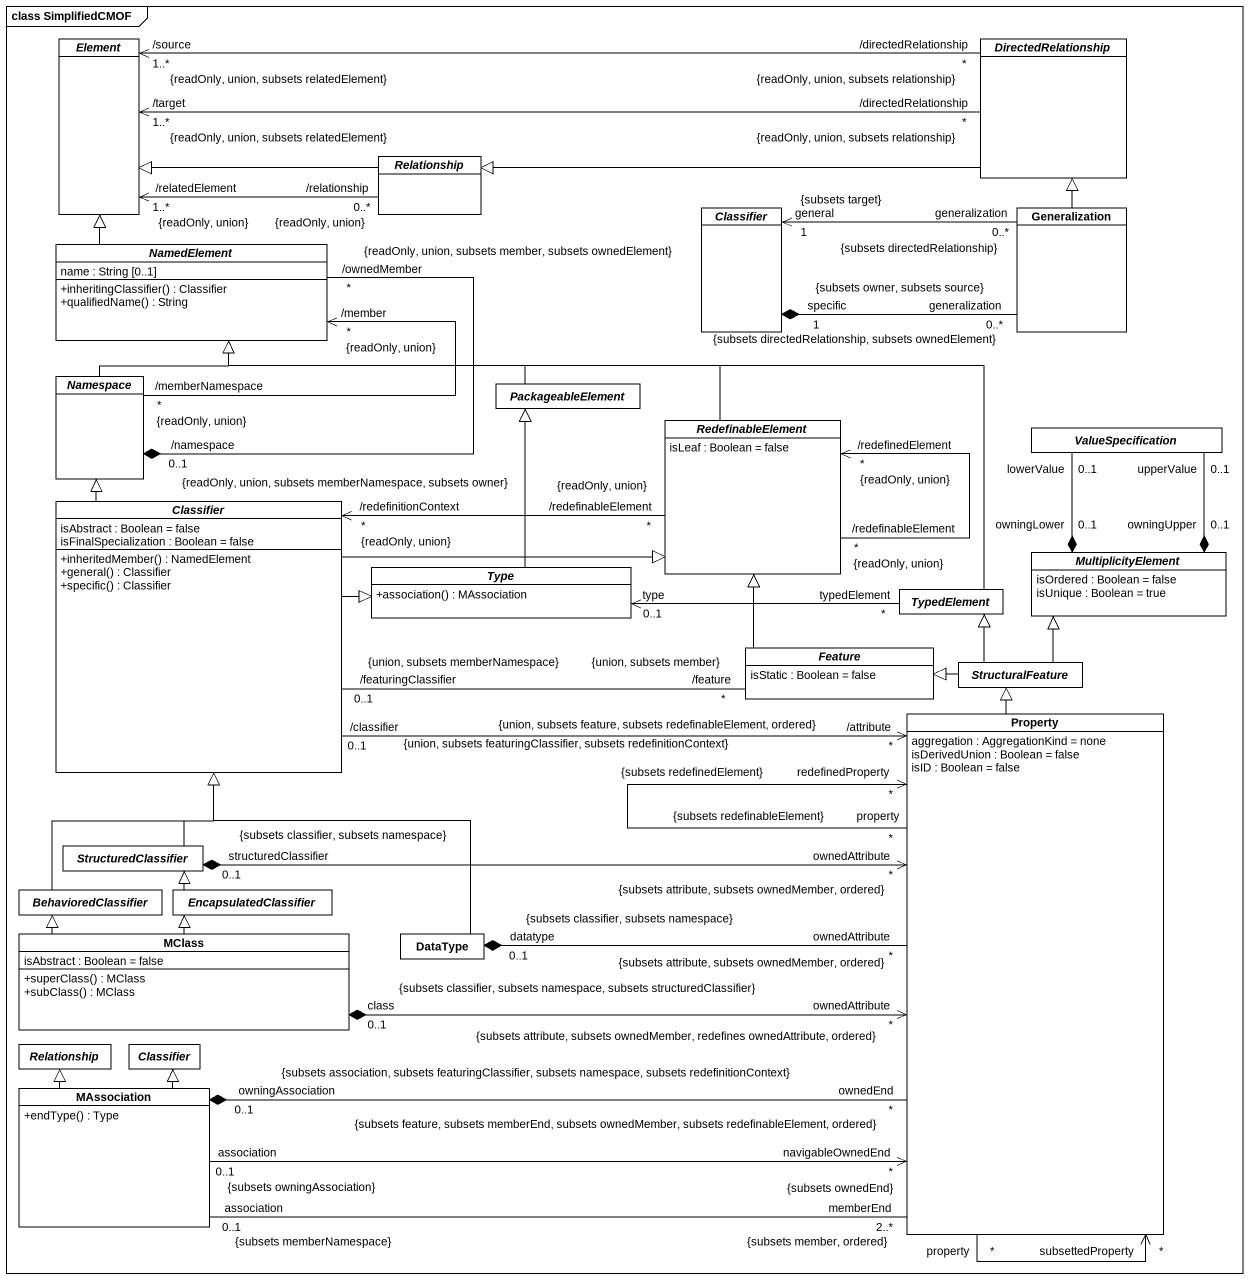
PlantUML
@startuml
mainframe class SimplifiedCMOF
hide circle
hide empty members
skinparam classAttributeIconSize 0
abstract class Element #FFFFFF
abstract class DirectedRelationship #FFFFFF
abstract class Relationship #FFFFFF
abstract class Classifier #FFFFFF
class Generalization #FFFFFF
abstract class NamedElement #FFFFFF {
  name : String [0..1]
  +inheritingClassifier() : Classifier
  +qualifiedName() : String
}
abstract class "Namespace" as Namespace_ #FFFFFF
abstract class PackageableElement #FFFFFF
abstract class RedefinableElement #FFFFFF {
  isLeaf : Boolean = false
}
abstract class ValueSpecification #FFFFFF
abstract class "Classifier" as Classifier_2 #FFFFFF {
  isAbstract : Boolean = false
  isFinalSpecialization : Boolean = false
  +inheritedMember() : NamedElement
  +general() : Classifier
  +specific() : Classifier
}
abstract class Type #FFFFFF {
  +association() : MAssociation
}
abstract class MultiplicityElement #FFFFFF {
  isOrdered : Boolean = false
  isUnique : Boolean = true
}
abstract class TypedElement #FFFFFF
abstract class Feature #FFFFFF {
  isStatic : Boolean = false
}
abstract class StructuralFeature #FFFFFF
class Property #FFFFFF {
  aggregation : AggregationKind = none
  isDerivedUnion : Boolean = false
  isID : Boolean = false
}
abstract class StructuredClassifier #FFFFFF
abstract class BehavioredClassifier #FFFFFF
abstract class EncapsulatedClassifier #FFFFFF
class MClass #FFFFFF {
  isAbstract : Boolean = false
  +superClass() : MClass
  +subClass() : MClass
}
class DataType #FFFFFF
abstract class "Relationship" as Relationship_2 #FFFFFF
abstract class "Classifier" as Classifier_3 #FFFFFF
class MAssociation #FFFFFF {
  +endType() : Type
}
DirectedRelationship "/directedRelationship\n*\n{readOnly, union, subsets relationship}" -left-> "/source\n1..*\n{readOnly, union, subsets relatedElement}" Element
DirectedRelationship "/directedRelationship\n*\n{readOnly, union, subsets relationship}" -left-> "/target\n1..*\n{readOnly, union, subsets relatedElement}" Element
DirectedRelationship -left-|> Relationship
Relationship -left-|> Element
Relationship "/relationship\n0..*\n{readOnly, union}" -left-> "/relatedElement\n1..*\n{readOnly, union}" Element
Classifier "specific\n1\n{subsets owner, subsets source}" *-right- "generalization\n0..*\n{subsets directedRelationship, subsets ownedElement}" Generalization
Generalization -up-|> DirectedRelationship
Generalization "generalization\n0..*\n{subsets directedRelationship}" -left-> "general\n1\n{subsets target}" Classifier
NamedElement -up-|> Element
Namespace_ -up-|> NamedElement
Namespace_ "/memberNamespace\n*\n{readOnly, union}" -up-> "/member\n*\n{readOnly, union}" NamedElement
Namespace_ "/namespace\n0..1\n{readOnly, union, subsets memberNamespace, subsets owner}" *-up- "/ownedMember\n*\n{readOnly, union, subsets member, subsets ownedElement}" NamedElement
PackageableElement -left-|> NamedElement
RedefinableElement -left-|> NamedElement
RedefinableElement "/redefinableElement\n*\n{readOnly, union}" --> "/redefinedElement\n*\n{readOnly, union}" RedefinableElement
RedefinableElement "/redefinableElement\n*\n{readOnly, union}" -left-> "/redefinitionContext\n*\n{readOnly, union}" Classifier_2
Classifier_2 -up-|> Namespace_
Classifier_2 -right-|> RedefinableElement
Classifier_2 -right-|> Type
Classifier_2 "/featuringClassifier\n0..1\n{union, subsets memberNamespace}" -right- "/feature\n*\n{union, subsets member}" Feature
Classifier_2 "/classifier\n0..1\n{union, subsets featuringClassifier, subsets redefinitionContext}" -right-> "/attribute\n*\n{union, subsets feature, subsets redefinableElement, ordered}" Property
Type -up-|> PackageableElement
MultiplicityElement "owningUpper\n0..1" *-up- "upperValue\n0..1" ValueSpecification
MultiplicityElement "owningLower\n0..1" *-up- "lowerValue\n0..1" ValueSpecification
TypedElement -left-|> NamedElement
TypedElement "typedElement\n*" -left-> "type\n0..1" Type
Feature -up-|> RedefinableElement
StructuralFeature -up-|> MultiplicityElement
StructuralFeature -up-|> TypedElement
StructuralFeature -left-|> Feature
Property -up-|> StructuralFeature
Property "property\n*" --> "subsettedProperty\n*" Property
Property "property\n*\n{subsets redefinableElement}" --> "redefinedProperty\n*\n{subsets redefinedElement}" Property
StructuredClassifier -up-|> Classifier_2
StructuredClassifier "structuredClassifier\n0..1\n{subsets classifier, subsets namespace}" *-right-> "ownedAttribute\n*\n{subsets attribute, subsets ownedMember, ordered}" Property
BehavioredClassifier -up-|> Classifier_2
EncapsulatedClassifier -left-|> StructuredClassifier
MClass "class\n0..1\n{subsets classifier, subsets namespace, subsets structuredClassifier}" *-right-> "ownedAttribute\n*\n{subsets attribute, subsets ownedMember, redefines ownedAttribute, ordered}" Property
MClass -up-|> BehavioredClassifier
MClass -up-|> EncapsulatedClassifier
DataType -up-|> Classifier_2
DataType "datatype\n0..1\n{subsets classifier, subsets namespace}" *-right- "ownedAttribute\n*\n{subsets attribute, subsets ownedMember, ordered}" Property
MAssociation "association\n0..1\n{subsets owningAssociation}" -right-> "navigableOwnedEnd\n*\n{subsets ownedEnd}" Property
MAssociation "association\n0..1\n{subsets memberNamespace}" -right- "memberEnd\n2..*\n{subsets member, ordered}" Property
MAssociation "owningAssociation\n0..1\n{subsets association, subsets featuringClassifier, subsets namespace, subsets redefinitionContext}" *-right- "ownedEnd\n*\n{subsets feature, subsets memberEnd, subsets ownedMember, subsets redefinableElement, ordered}" Property
MAssociation -up-|> Relationship_2
MAssociation -up-|> Classifier_3
@enduml
